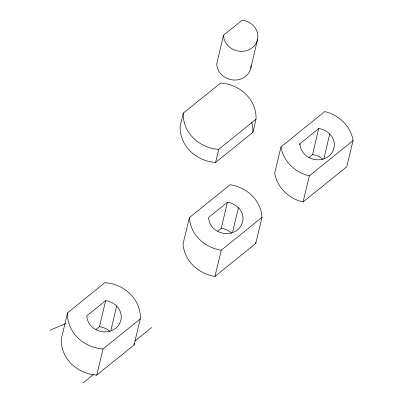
<?xml version="1.0" encoding="UTF-8"?>
<svg xmlns="http://www.w3.org/2000/svg" width="403" height="403" viewBox="0 0 403 403"><rect width="100%" height="100%" fill="white"/><g stroke="black" fill="none" stroke-linecap="round" stroke-linejoin="round"><path stroke-width="0.6" d="M95.974 329.513L99.491 326.672L105.616 300.643A17.284 15.611 13.5 0 1 121.222 317.776A17.284 15.611 13.5 0 1 103.757 331.881A17.284 15.611 13.5 0 1 86.857 315.796L105.616 300.643M110.89 330.445L116.633 306.038M223.494 35.232A17.284 15.571 14 0 0 240.395 51.322A17.284 15.571 14 0 0 257.844 37.283A17.284 15.571 14 0 0 242.238 20.15L223.494 35.232L216.738 63.931A17.284 15.571 14 0 0 233.8 80.031A17.284 15.571 14 0 0 251.104 65.694M250.807 68.087L257.562 39.388M217.731 231.176L221.252 228.335L227.378 202.301A17.284 15.611 13.5 0 1 242.984 219.439A17.284 15.611 13.5 0 1 225.519 233.544A17.284 15.611 13.5 0 1 208.613 217.454L227.378 202.301M232.652 232.108L238.395 207.701M299.651 144.914L299.938 143.7L318.697 128.552A17.284 15.611 13.5 0 1 334.304 145.685A17.284 15.611 13.5 0 1 316.839 159.79A17.284 15.611 13.5 0 1 299.938 143.7M309.051 157.422L312.572 154.581L318.697 128.552M323.972 158.354L329.714 133.947M67.583 312.758L61.301 338.918A36.582 33.046 13.5 0 0 96.74 375.133L134.023 345.023L140.299 318.864A36.582 33.046 13.5 0 0 104.866 282.649L67.583 312.758A36.582 33.046 13.5 0 0 103.022 348.978L96.74 375.133M183.294 113.142L180.156 126.22A36.582 33.046 13.5 0 0 215.595 162.439L252.877 132.325L256.016 119.248A36.582 33.046 13.5 0 0 220.577 83.033L183.294 113.142A36.582 33.046 13.5 0 0 218.733 149.357L215.595 162.439M189.355 217.655L183.073 243.81A36.582 33.046 13.5 0 0 214.965 276.403L255.769 243.452L262.051 217.293A36.582 33.046 13.5 0 0 230.158 184.7L189.355 217.655A36.582 33.046 13.5 0 0 221.247 250.248L214.965 276.403M280.987 146.888L274.71 173.043A36.582 33.046 13.5 0 0 303.061 202.019L346.776 166.711L353.053 140.556A36.582 33.046 13.5 0 0 324.707 111.581L280.987 146.888A36.582 33.046 13.5 0 0 309.338 175.859L303.061 202.019M218.733 149.357L256.016 119.248M309.338 175.859L353.053 140.556M221.247 250.248L262.051 217.293M103.022 348.978L140.299 318.864M83.169 382.85L93.934 374.155M135.025 340.968L151.659 327.533M49.947 330.248L66.037 323.463M312.572 154.581A17.284 15.611 13.5 0 1 323.035 159.442M251.789 122.567A36.582 33.046 13.5 0 1 252.877 132.325M134.058 343.28A36.582 33.046 13.5 0 1 134.023 345.023M99.491 326.677A17.284 15.611 13.5 0 1 109.959 331.533M255.698 242.425A36.582 33.046 13.5 0 1 255.769 243.452M221.252 228.335A17.284 15.611 13.5 0 1 231.715 233.191"/></g></svg>
